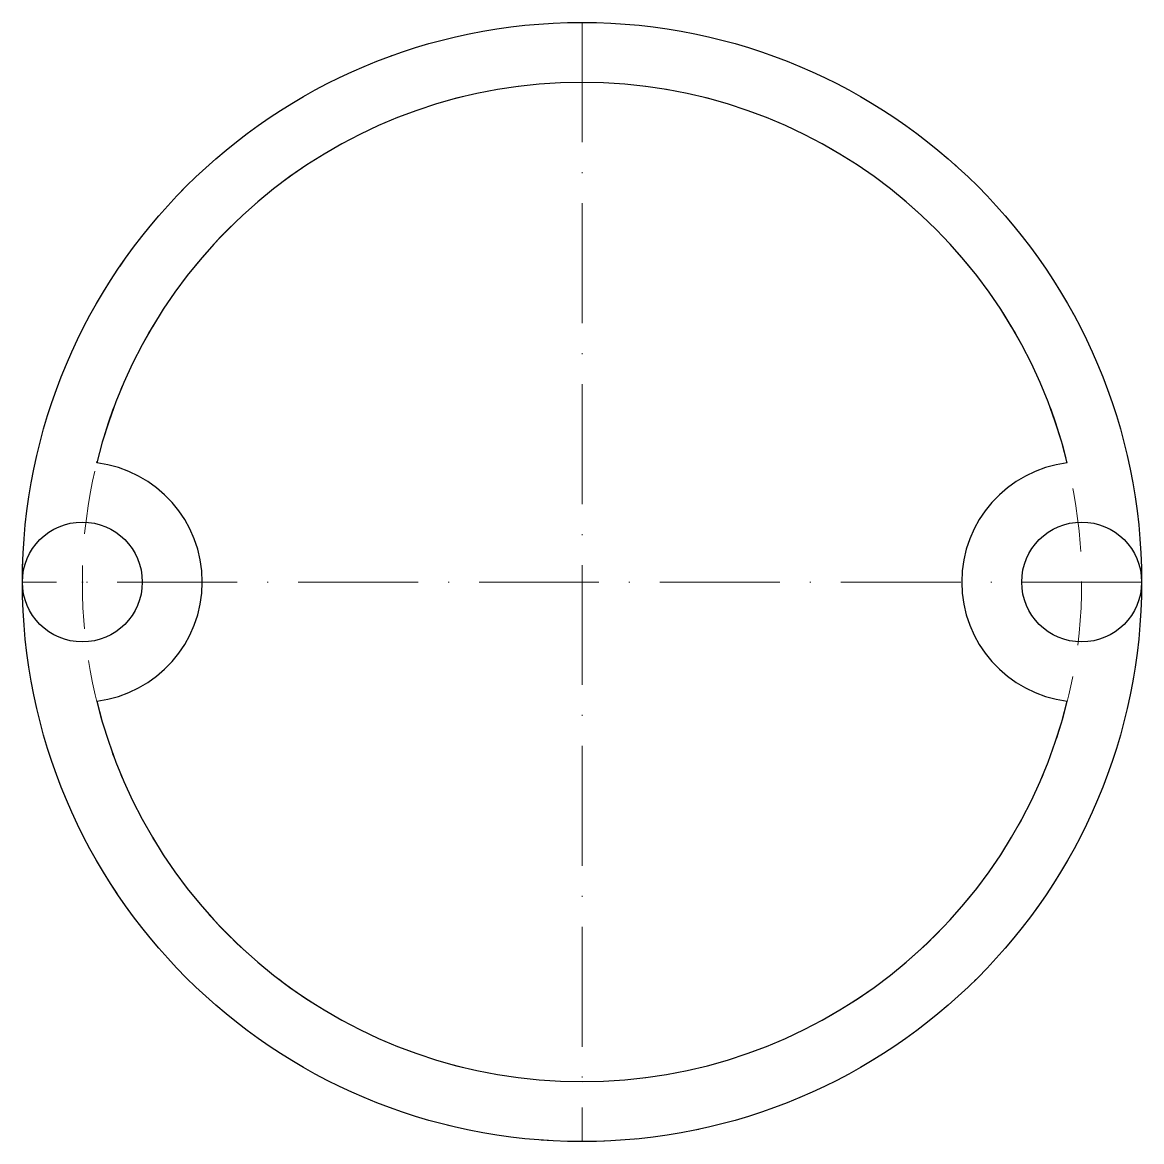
# Model space of a CAD drawing. Header units: millimetres. Extents: x 444 to 556, y 444 to 556.
import ezdxf

# ---------------------------------------------------------------- set-up
doc = ezdxf.new("R2010")
doc.units = ezdxf.units.MM
doc.linetypes.add('ACAD_ISO10W100', pattern=[18, 12, -3, 0, -3])
doc.linetypes.add('DASHED2', pattern=[9.525, 6.35, -3.175])
doc.layers.add('Layer1', color=9, linetype='DASHED2', lineweight=5)
doc.layers.add('line', color=9, linetype='ACAD_ISO10W100', lineweight=5)

msp = doc.modelspace()

# ---------------------------------------------------------------- linework, layer by layer
for centre, radius in [((500, 500), 56), ((450, 500), 6), ((550, 500), 6)]:
    msp.add_circle(centre, radius)
for centre, radius, start, end in [((500, 500), 50, 13.7842, 166.2158), ((450, 500), 12, 276.8921, 83.1079), ((550, 500), 12, 96.8921, 263.1079), ((500, 500), 50, 193.7842, 346.2158)]:
    msp.add_arc(centre, radius, start, end)
for p in [(451.46, 512), (450, 500), (450, 500), (550, 500)]:
    msp.add_point(p)
at = {"layer": 'Layer1'}
for radius in [56, 50]:
    msp.add_circle((500, 500), radius, dxfattribs=at)
at = {"layer": 'line'}
for p, q in [((500, 556), (500, 444)), ((556, 500), (444, 500))]:
    msp.add_line(p, q, dxfattribs=at)

doc.saveas('drawing.dxf')
